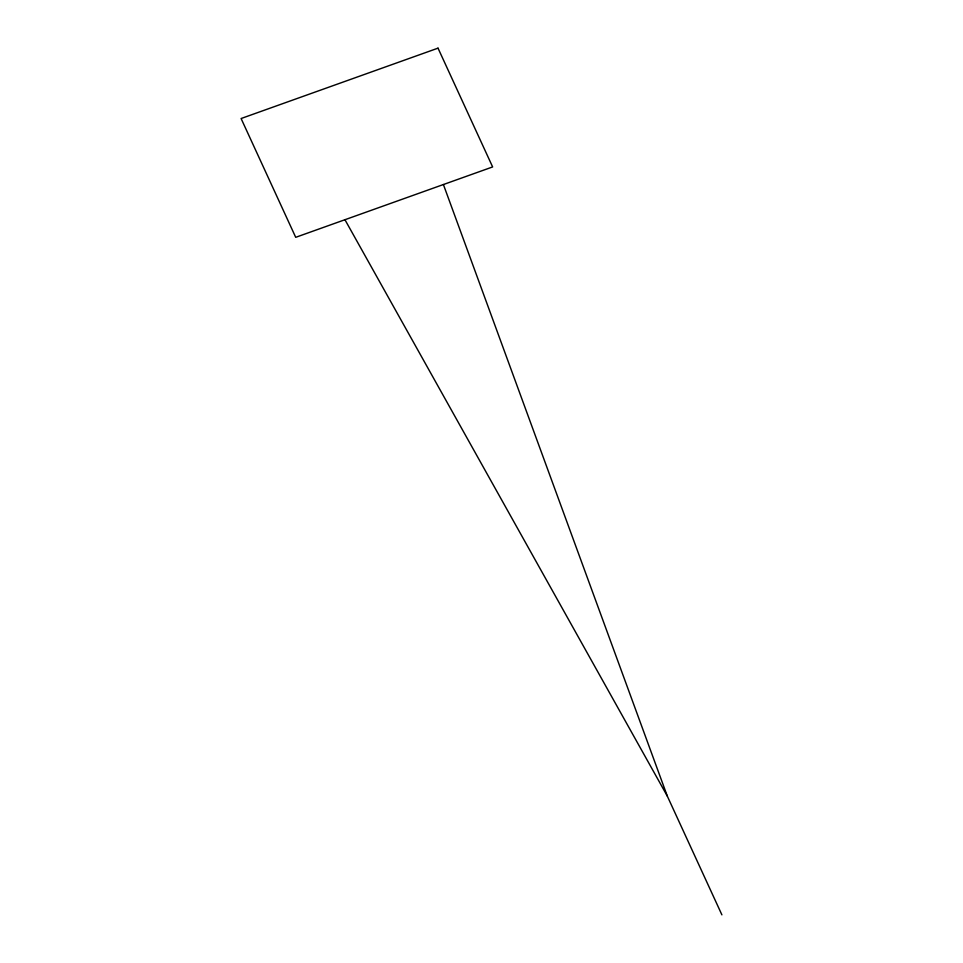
<?xml version="1.0" encoding="UTF-8"?>
<svg xmlns="http://www.w3.org/2000/svg" width="963" height="963" viewBox="0 0 963 963"><rect width="100%" height="100%" fill="white"/><g stroke="black" fill="none" stroke-linecap="round" stroke-linejoin="round"><path stroke-width="1.44" d="M344.947 219.72L667.287 796.064L721.901 914.85M443.401 184.535L667.287 796.064M438.021 48.15L241.099 118.521L295.713 237.319L492.635 166.936L438.021 48.15"/></g></svg>
